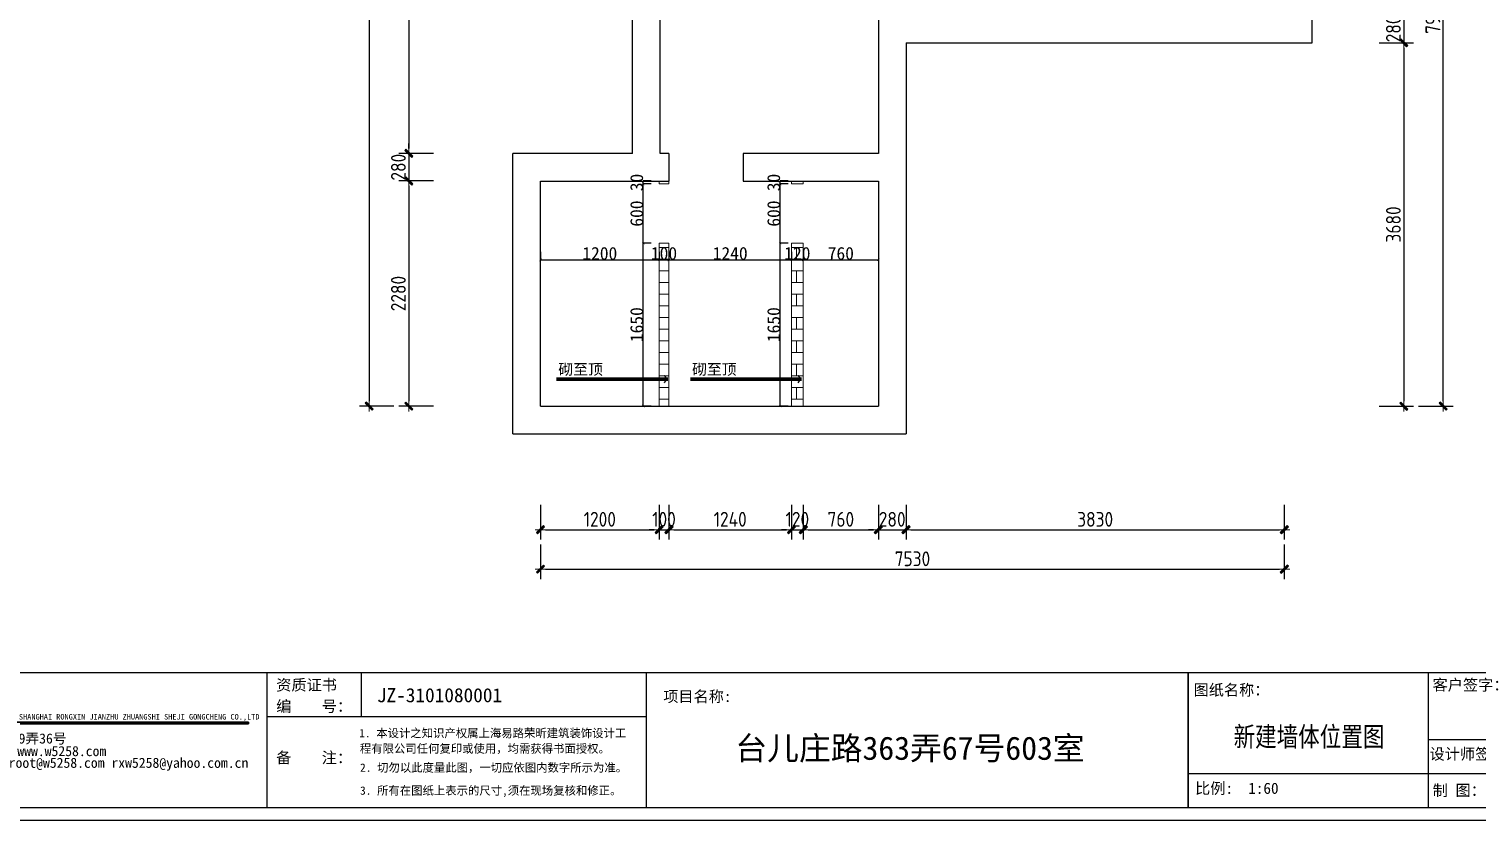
# Model space of a CAD drawing. Header units: millimetres. Extents: x -58733 to 427521, y -235734 to 553534.
# Drawn here: x 137244 to 151904, y -221810 to -213798 of the extents above; entities that cross this region are included whole.
import ezdxf

# ---------------------------------------------------------------- set-up
doc = ezdxf.new("R2010")
doc.units = ezdxf.units.MM
doc.layers.add('图框', color=251, linetype='Continuous')
doc.layers.add('目录文字', color=8, linetype='Continuous')
doc.layers.add('墙体', color=7, linetype='Continuous', lineweight=30)
doc.layers.add('建筑结构填充', color=8, linetype='Continuous', lineweight=18)
doc.styles.add('-仿宋_GB2312', font='simsun.ttc', dxfattribs={"width": 0.8})
doc.styles.add('-宋体', font='')
doc.styles.add('CCD_DIM', font='ARCHS.SHX')
doc.styles.get("Standard").update_dxf_attribs({"font": 'simsun.ttc'})
doc.styles.add('宋体', font='simsun.ttc', dxfattribs={"height": 120})
doc.styles.add('英文', font='simhei.ttf')
doc.styles.add('黑体', font='simhei.ttf')
doc.styles.get('-宋体').set_extended_font_data('SimSun')
doc.dimstyles.new('布丁丁', dxfattribs={"dimtxt": 130, "dimasz": 25, "dimexe": 1, "dimexo": 1, "dimgap": 0.5, "dimtad": 1, "dimdec": 0, "dimrnd": 5, "dimdsep": 46, "dimtxsty": '-宋体', "dimblk": 'ARCHTICK', "dimcen": 0.5, "dimdle": 1, "dimclrd": 251, "dimclre": 252, "dimclrt": 50, "dimadec": 0, "dimazin": 0, "dimtfac": 1, "dimtdec": 0, "dimtix": 1, "dimtmove": 2, "dimatfit": 3, "dimldrblk": 'DOT', "dimfxl": 80, "dimfxlon": 1, "dimlwd": -1, "dimlwe": -1, "dimarcsym": 0})
doc.dimstyles.new('海龍1：50', dxfattribs={"dimscale": 50, "dimtxt": 3, "dimasz": 1, "dimexe": 2, "dimexo": 2, "dimgap": 0.6, "dimtad": 1, "dimdec": 0, "dimrnd": 5, "dimdsep": 46, "dimtxsty": 'CCD_DIM', "dimblk": 'WS-cj', "dimcen": 1, "dimclrd": 242, "dimclre": 242, "dimclrt": 2, "dimadec": 0, "dimazin": 2, "dimtfac": 1, "dimtdec": 0, "dimtix": 1, "dimtmove": 2, "dimatfit": 3, "dimldrblk": 'CCD_Leader_Arrow', "dimfxl": 5, "dimfxlon": 1, "dimtolj": 1, "dimarcsym": 0})

# ---------------------------------------------------------------- blocks, each defined once
blk = doc.blocks.new('图框1比60')
blk.add_hatch(color=8).paths.add_polyline_path([(162610, 45245), (162610, 45227), (166263, 45227), (166263, 45245)])
at = {"color": 8}
for p, q in [((176692, 45797), (176692, 44297)), ((166263, 45245), (162610, 45245)), ((166263, 45227), (162610, 45227)), ((166263, 45227), (166263, 45245))]:
    blk.add_line(p, q, dxfattribs=at)
at = {"layer": '图框', "color": 8}
for p, q in [((161809, 45797), (185898, 45797)), ((161809, 45797), (185898, 45797)), ((166465, 45797), (166465, 44297)), ((167511, 45797), (167511, 45305)), ((170675, 45797), (170675, 44297)), ((176692, 45797), (176692, 44297)), ((179360, 44297), (179360, 45797)), ((170675, 45305), (166465, 45305)), ((182010, 45047), (179360, 45047)), ((179360, 44672), (176692, 44672)), ((182010, 44672), (179360, 44672)), ((161809, 44297), (185898, 44297))]:
    blk.add_line(p, q, dxfattribs=at)
at = {"layer": '图框', "color": 121}
blk.add_line((161670, 44157), (186038, 44157), dxfattribs=at)
at = {"layer": '目录文字', "color": 8, "width": 0.999898}
for s, height, style, p in [('资质证书', 123.8, '宋体', (166569, 45595)), ('图纸名称：', 123.3, '黑体', (176753, 45540)), ('客户签字：', 123.8, '宋体', (179405, 45596)), ('编    号：', 123.8, '宋体', (166569, 45359)), ('项目名称:', 123.3, '黑体', (170866, 45468)), ('SHANGHAI RONGXIN JIANZHU ZHUANGSHI SHEJI GONGCHENG CO.,LTD', 61.54, '英文', (163713, 45273)), ('1. 本设计之知识产权属上海易路荣昕建筑装饰设计工', 92.51, '黑体', (167491, 45076)), ('ADD：沪太路2899弄36号', 111.72, '英文', (162644, 45007)), ('程有限公司任何复印或使用，均需获得书面授权。', 92.51, '黑体', (167498, 44904)), ('台儿庄路363弄67号603室', 258.72, '宋体', (171666, 44826)), ('root@w5258.com rxw5258@yahoo.com.cn', 111.72, '英文', (163600, 44737)), ('www.w5258.com', 111.72, '英文', (163695, 44867)), ('备    注：', 123.8, '宋体', (166569, 44788)), ('设计师签字:', 123.8, '宋体', (179372, 44829)), ('2. 切勿以此度量此图，一切应依图内数字所示为准。', 92.51, '黑体', (167500, 44693)), ('3. 所有在图纸上表示的尺寸,须在现场复核和修正。', 92.51, '黑体', (167500, 44438)), ('比例:  1:60', 123.8, '宋体', (176769, 44448)), ('制 图：', 123.8, '宋体', (179407, 44425))]:
    blk.add_text(s, height=height, dxfattribs=dict(at, style=style)).set_placement(p)
at = {"layer": '目录文字', "width": 1}
blk.add_text('JZ-3101080001', height=157.18, dxfattribs=at).set_placement((167687, 45465))
blk = doc.blocks.new('WS-cj')
blk.add_hatch(color=1).paths.add_polyline_path([(0.59, 0.82), (-0.82, -0.59), (-0.59, -0.82), (0.82, 0.59)])
at = {"color": 1, "linetype": 'ByBlock', "lineweight": 0}
for p, q in [((-1.1, 0), (0, 0)), ((0, 0), (1.1, 0))]:
    blk.add_line(p, q, dxfattribs=at)
at = {"color": 1}
blk.add_lwpolyline([(0.59, 0.82), (-0.82, -0.59), (-0.59, -0.82), (0.82, 0.59)], close=True, dxfattribs=at)
blk = doc.blocks.new('*D982')
at = {"color": 242, "lineweight": -2}
for p, q in [((142423, -218619), (142423, -218969)), ((143623, -218619), (143623, -218969)), ((142473, -218869), (143573, -218869))]:
    blk.add_line(p, q, dxfattribs=at)
at = {"layer": 'Defpoints', "color": 0}
for p in [(142423, -218469), (143623, -218469), (143623, -218869)]:
    blk.add_point(p, dxfattribs=at)
at = {"color": 242, "lineweight": -2, "xscale": 50, "yscale": 50, "zscale": 50, "rotation": 180}
blk.add_blockref('WS-cj', (142423, -218869), dxfattribs=at)
at = {"color": 242, "lineweight": -2, "xscale": 50, "yscale": 50, "zscale": 50}
blk.add_blockref('WS-cj', (143623, -218869), dxfattribs=at)
at = {"color": 2, "insert": (143023, -218764), "char_height": 150, "attachment_point": 5, "style": 'CCD_DIM'}
blk.add_mtext('\\A1;1200', dxfattribs=at)
blk = doc.blocks.new('CCD_Leader_Arrow')
at = {"color": 1, "linetype": 'ByBlock'}
blk.add_line((0, 0), (-1, 0), dxfattribs=at)
for points in [[(-0.86, 0.67), (-0.6, 0.85), (-0.24, 0), (0, 0)], [(-0.86, -0.67), (-0.6, -0.85), (-0.24, 0), (0, 0)]]:
    blk.add_solid(points, dxfattribs=at)
blk = doc.blocks.new('*D983')
at = {"color": 242, "lineweight": -2}
for p, q in [((143723, -218619), (143723, -218969)), ((144963, -218619), (144963, -218969)), ((143773, -218869), (144913, -218869))]:
    blk.add_line(p, q, dxfattribs=at)
at = {"layer": 'Defpoints', "color": 0}
for p in [(143723, -218469), (144963, -218469), (144963, -218869)]:
    blk.add_point(p, dxfattribs=at)
at = {"color": 242, "lineweight": -2, "xscale": 50, "yscale": 50, "zscale": 50, "rotation": 180}
blk.add_blockref('WS-cj', (143723, -218869), dxfattribs=at)
at = {"color": 242, "lineweight": -2, "xscale": 50, "yscale": 50, "zscale": 50}
blk.add_blockref('WS-cj', (144963, -218869), dxfattribs=at)
at = {"color": 2, "insert": (144343, -218764), "char_height": 150, "attachment_point": 5, "style": 'CCD_DIM'}
blk.add_mtext('\\A1;1240', dxfattribs=at)
blk = doc.blocks.new('*D984')
at = {"color": 242, "lineweight": -2}
for p, q in [((145083, -218619), (145083, -218969)), ((145843, -218619), (145843, -218969)), ((145133, -218869), (145793, -218869))]:
    blk.add_line(p, q, dxfattribs=at)
at = {"layer": 'Defpoints', "color": 0}
for p in [(145083, -218469), (145843, -218469), (145843, -218869)]:
    blk.add_point(p, dxfattribs=at)
at = {"color": 242, "lineweight": -2, "xscale": 50, "yscale": 50, "zscale": 50, "rotation": 180}
blk.add_blockref('WS-cj', (145083, -218869), dxfattribs=at)
at = {"color": 242, "lineweight": -2, "xscale": 50, "yscale": 50, "zscale": 50}
blk.add_blockref('WS-cj', (145843, -218869), dxfattribs=at)
at = {"color": 2, "insert": (145463, -218764), "char_height": 150, "attachment_point": 5, "style": 'CCD_DIM'}
blk.add_mtext('\\A1;760', dxfattribs=at)
blk = doc.blocks.new('*D985')
at = {"color": 242, "lineweight": -2}
for p, q in [((145843, -218619), (145843, -218969)), ((146123, -218619), (146123, -218969)), ((145793, -218869), (145743, -218869)), ((145843, -218869), (146123, -218869)), ((146173, -218869), (146223, -218869))]:
    blk.add_line(p, q, dxfattribs=at)
at = {"layer": 'Defpoints', "color": 0}
for p in [(145843, -218469), (146123, -218469), (146123, -218869)]:
    blk.add_point(p, dxfattribs=at)
at = {"color": 242, "lineweight": -2, "xscale": 50, "yscale": 50, "zscale": 50}
blk.add_blockref('WS-cj', (145843, -218869), dxfattribs=at)
at = {"color": 242, "lineweight": -2, "xscale": 50, "yscale": 50, "zscale": 50, "rotation": 180}
blk.add_blockref('WS-cj', (146123, -218869), dxfattribs=at)
at = {"color": 2, "insert": (145983, -218764), "char_height": 150, "attachment_point": 5, "style": 'CCD_DIM'}
blk.add_mtext('\\A1;280', dxfattribs=at)
blk = doc.blocks.new('*D986')
at = {"color": 242, "lineweight": -2}
for p, q in [((146123, -218619), (146123, -218969)), ((149953, -218619), (149953, -218969)), ((146173, -218869), (149903, -218869))]:
    blk.add_line(p, q, dxfattribs=at)
at = {"layer": 'Defpoints', "color": 0}
for p in [(146123, -218469), (149953, -218469), (149953, -218869)]:
    blk.add_point(p, dxfattribs=at)
at = {"color": 242, "lineweight": -2, "xscale": 50, "yscale": 50, "zscale": 50, "rotation": 180}
blk.add_blockref('WS-cj', (146123, -218869), dxfattribs=at)
at = {"color": 242, "lineweight": -2, "xscale": 50, "yscale": 50, "zscale": 50}
blk.add_blockref('WS-cj', (149953, -218869), dxfattribs=at)
at = {"color": 2, "insert": (148038, -218764), "char_height": 150, "attachment_point": 5, "style": 'CCD_DIM'}
blk.add_mtext('\\A1;3830', dxfattribs=at)
blk = doc.blocks.new('*D987')
at = {"color": 242, "lineweight": -2}
for p, q in [((142423, -219019), (142423, -219369)), ((149953, -219019), (149953, -219369)), ((142473, -219269), (149903, -219269))]:
    blk.add_line(p, q, dxfattribs=at)
at = {"layer": 'Defpoints', "color": 0}
for p in [(142423, -218469), (149953, -218469), (149953, -219269)]:
    blk.add_point(p, dxfattribs=at)
at = {"color": 242, "lineweight": -2, "xscale": 50, "yscale": 50, "zscale": 50, "rotation": 180}
blk.add_blockref('WS-cj', (142423, -219269), dxfattribs=at)
at = {"color": 242, "lineweight": -2, "xscale": 50, "yscale": 50, "zscale": 50}
blk.add_blockref('WS-cj', (149953, -219269), dxfattribs=at)
at = {"color": 2, "insert": (146188, -219164), "char_height": 150, "attachment_point": 5, "style": 'CCD_DIM'}
blk.add_mtext('\\A1;7530', dxfattribs=at)
blk = doc.blocks.new('*D988')
at = {"color": 242, "lineweight": -2}
for p, q in [((141339, -209218), (140989, -209218)), ((141089, -209268), (141089, -215008)), ((141339, -215058), (140989, -215058))]:
    blk.add_line(p, q, dxfattribs=at)
at = {"layer": 'Defpoints', "color": 0}
for p in [(141489, -209218), (141089, -215058), (141489, -215058)]:
    blk.add_point(p, dxfattribs=at)
at = {"color": 242, "lineweight": -2, "xscale": 50, "yscale": 50, "zscale": 50}
for p, rotation in [((141089, -209218), 90), ((141089, -215058), 270)]:
    blk.add_blockref('WS-cj', p, dxfattribs=dict(at, rotation=rotation))
at = {"color": 2, "insert": (140984, -212138), "char_height": 150, "attachment_point": 5, "rotation": 90, "style": 'CCD_DIM'}
blk.add_mtext('\\A1;5840', dxfattribs=at)
blk = doc.blocks.new('*D989')
at = {"color": 242, "lineweight": -2}
for p, q in [((141339, -215058), (140989, -215058)), ((141089, -215008), (141089, -214958)), ((141089, -215058), (141089, -215338)), ((141339, -215338), (140989, -215338)), ((141089, -215388), (141089, -215438))]:
    blk.add_line(p, q, dxfattribs=at)
at = {"layer": 'Defpoints', "color": 0}
for p in [(141489, -215058), (141089, -215338), (141489, -215338)]:
    blk.add_point(p, dxfattribs=at)
at = {"color": 242, "lineweight": -2, "xscale": 50, "yscale": 50, "zscale": 50}
for p, rotation in [((141089, -215058), 270), ((141089, -215338), 90)]:
    blk.add_blockref('WS-cj', p, dxfattribs=dict(at, rotation=rotation))
at = {"color": 2, "insert": (140984, -215198), "char_height": 150, "attachment_point": 5, "rotation": 90, "style": 'CCD_DIM'}
blk.add_mtext('\\A1;280', dxfattribs=at)
blk = doc.blocks.new('*D990')
at = {"color": 242, "lineweight": -2}
for p, q in [((141339, -215338), (140989, -215338)), ((141089, -215388), (141089, -217568)), ((141339, -217618), (140989, -217618))]:
    blk.add_line(p, q, dxfattribs=at)
at = {"layer": 'Defpoints', "color": 0}
for p in [(141489, -215338), (141089, -217618), (141489, -217618)]:
    blk.add_point(p, dxfattribs=at)
at = {"color": 242, "lineweight": -2, "xscale": 50, "yscale": 50, "zscale": 50}
for p, rotation in [((141089, -215338), 90), ((141089, -217618), 270)]:
    blk.add_blockref('WS-cj', p, dxfattribs=dict(at, rotation=rotation))
at = {"color": 2, "insert": (140984, -216478), "char_height": 150, "attachment_point": 5, "rotation": 90, "style": 'CCD_DIM'}
blk.add_mtext('\\A1;2280', dxfattribs=at)
blk = doc.blocks.new('*D991')
at = {"color": 242, "lineweight": -2}
for p, q in [((140939, -209218), (140589, -209218)), ((140689, -209268), (140689, -217568)), ((140939, -217618), (140589, -217618))]:
    blk.add_line(p, q, dxfattribs=at)
at = {"layer": 'Defpoints', "color": 0}
for p in [(141489, -209218), (140689, -217618), (141489, -217618)]:
    blk.add_point(p, dxfattribs=at)
at = {"color": 242, "lineweight": -2, "xscale": 50, "yscale": 50, "zscale": 50}
for p, rotation in [((140689, -209218), 90), ((140689, -217618), 270)]:
    blk.add_blockref('WS-cj', p, dxfattribs=dict(at, rotation=rotation))
at = {"color": 2, "insert": (140584, -213418), "char_height": 150, "attachment_point": 5, "rotation": 90, "style": 'CCD_DIM'}
blk.add_mtext('\\A1;8400', dxfattribs=at)
blk = doc.blocks.new('*D995')
at = {"color": 242, "lineweight": -2}
for p, q in [((151162, -213608), (151162, -213558)), ((150912, -213658), (151262, -213658)), ((151162, -213658), (151162, -213938)), ((150912, -213938), (151262, -213938)), ((151162, -213988), (151162, -214038))]:
    blk.add_line(p, q, dxfattribs=at)
at = {"layer": 'Defpoints', "color": 0}
for p in [(150762, -213658), (150762, -213938), (151162, -213938)]:
    blk.add_point(p, dxfattribs=at)
at = {"color": 242, "lineweight": -2, "xscale": 50, "yscale": 50, "zscale": 50}
for p, rotation in [((151162, -213658), 270), ((151162, -213938), 90)]:
    blk.add_blockref('WS-cj', p, dxfattribs=dict(at, rotation=rotation))
at = {"color": 2, "insert": (151057, -213798), "char_height": 150, "attachment_point": 5, "rotation": 90, "style": 'CCD_DIM'}
blk.add_mtext('\\A1;280', dxfattribs=at)
blk = doc.blocks.new('*D996')
at = {"color": 242, "lineweight": -2}
for p, q in [((150912, -213938), (151262, -213938)), ((151162, -213988), (151162, -217568)), ((150912, -217618), (151262, -217618))]:
    blk.add_line(p, q, dxfattribs=at)
at = {"layer": 'Defpoints', "color": 0}
for p in [(150762, -213938), (150762, -217618), (151162, -217618)]:
    blk.add_point(p, dxfattribs=at)
at = {"color": 242, "lineweight": -2, "xscale": 50, "yscale": 50, "zscale": 50}
for p, rotation in [((151162, -213938), 90), ((151162, -217618), 270)]:
    blk.add_blockref('WS-cj', p, dxfattribs=dict(at, rotation=rotation))
at = {"color": 2, "insert": (151057, -215778), "char_height": 150, "attachment_point": 5, "rotation": 90, "style": 'CCD_DIM'}
blk.add_mtext('\\A1;3680', dxfattribs=at)
blk = doc.blocks.new('*D997')
at = {"color": 242, "lineweight": -2}
for p, q in [((151312, -209718), (151662, -209718)), ((151562, -217568), (151562, -209768)), ((151312, -217618), (151662, -217618))]:
    blk.add_line(p, q, dxfattribs=at)
at = {"layer": 'Defpoints', "color": 0}
for p in [(150762, -209718), (151562, -209718), (150762, -217618)]:
    blk.add_point(p, dxfattribs=at)
at = {"color": 242, "lineweight": -2, "xscale": 50, "yscale": 50, "zscale": 50}
for p, rotation in [((151562, -209718), 90), ((151562, -217618), 270)]:
    blk.add_blockref('WS-cj', p, dxfattribs=dict(at, rotation=rotation))
at = {"color": 2, "insert": (151457, -213668), "char_height": 150, "attachment_point": 5, "rotation": 90, "style": 'CCD_DIM'}
blk.add_mtext('\\A1;7900', dxfattribs=at)
blk = doc.blocks.new('*D998')
at = {"color": 242, "lineweight": -2}
for p, q in [((144963, -218619), (144963, -218969)), ((145083, -218619), (145083, -218969)), ((144913, -218869), (144863, -218869)), ((144963, -218869), (145083, -218869)), ((145133, -218869), (145183, -218869))]:
    blk.add_line(p, q, dxfattribs=at)
at = {"layer": 'Defpoints', "color": 0}
for p in [(144963, -218469), (145083, -218469), (145083, -218869)]:
    blk.add_point(p, dxfattribs=at)
at = {"color": 242, "lineweight": -2, "xscale": 50, "yscale": 50, "zscale": 50}
blk.add_blockref('WS-cj', (144963, -218869), dxfattribs=at)
at = {"color": 242, "lineweight": -2, "xscale": 50, "yscale": 50, "zscale": 50, "rotation": 180}
blk.add_blockref('WS-cj', (145083, -218869), dxfattribs=at)
at = {"color": 2, "insert": (145023, -218764), "char_height": 150, "attachment_point": 5, "style": 'CCD_DIM'}
blk.add_mtext('\\A1;120', dxfattribs=at)
blk = doc.blocks.new('*D999')
at = {"color": 242, "lineweight": -2}
for p, q in [((143623, -218619), (143623, -218969)), ((143723, -218619), (143723, -218969)), ((143573, -218869), (143523, -218869)), ((143623, -218869), (143723, -218869)), ((143773, -218869), (143823, -218869))]:
    blk.add_line(p, q, dxfattribs=at)
at = {"layer": 'Defpoints', "color": 0}
for p in [(143623, -218469), (143723, -218469), (143723, -218869)]:
    blk.add_point(p, dxfattribs=at)
at = {"color": 242, "lineweight": -2, "xscale": 50, "yscale": 50, "zscale": 50}
blk.add_blockref('WS-cj', (143623, -218869), dxfattribs=at)
at = {"color": 242, "lineweight": -2, "xscale": 50, "yscale": 50, "zscale": 50, "rotation": 180}
blk.add_blockref('WS-cj', (143723, -218869), dxfattribs=at)
at = {"color": 2, "insert": (143673, -218764), "char_height": 150, "attachment_point": 5, "style": 'CCD_DIM'}
blk.add_mtext('\\A1;100', dxfattribs=at)
blk = doc.blocks.new('_ArchTick')
at = {"color": 0, "linetype": 'ByBlock', "const_width": 0.15}
blk.add_lwpolyline([(-0.5, -0.5), (0.5, 0.5)], dxfattribs=at)
blk = doc.blocks.new('*D1170')
at = {"color": 252}
for p, q in [((143543, -215968), (143462, -215968)), ((143543, -217618), (143462, -217618))]:
    blk.add_line(p, q, dxfattribs=at)
at = {"color": 251}
blk.add_line((143463, -217619), (143463, -215967), dxfattribs=at)
at = {"layer": 'Defpoints', "color": 0}
for p in [(143463, -215968), (143623, -215968), (143623, -217618)]:
    blk.add_point(p, dxfattribs=at)
at = {"color": 251, "xscale": 25, "yscale": 25, "zscale": 25}
for p, rotation in [((143463, -215968), 90), ((143463, -217618), 270)]:
    blk.add_blockref('_ArchTick', p, dxfattribs=dict(at, rotation=rotation))
at = {"color": 50, "insert": (143397, -216793), "char_height": 130, "attachment_point": 5, "rotation": 90, "style": '-宋体'}
blk.add_mtext('1650', dxfattribs=at)
blk = doc.blocks.new('_Dot')
at = {"color": 0, "linetype": 'ByBlock', "lineweight": -2}
blk.add_line((-0.5, 0), (-1, 0), dxfattribs=at)
at = {"color": 0, "linetype": 'ByBlock', "const_width": 0.5}
blk.add_lwpolyline([(-0.25, 0, 1), (0.25, 0, 1)], format="xyb", close=True, dxfattribs=at)
blk = doc.blocks.new('*D1171')
at = {"color": 252}
for p, q in [((143543, -215368), (143462, -215368)), ((143543, -215968), (143462, -215968))]:
    blk.add_line(p, q, dxfattribs=at)
at = {"color": 251}
blk.add_line((143463, -215969), (143463, -215367), dxfattribs=at)
at = {"layer": 'Defpoints', "color": 0}
for p in [(143463, -215368), (143623, -215368), (143623, -215968)]:
    blk.add_point(p, dxfattribs=at)
at = {"color": 251, "xscale": 25, "yscale": 25, "zscale": 25}
for p, rotation in [((143463, -215368), 90), ((143463, -215968), 270)]:
    blk.add_blockref('_ArchTick', p, dxfattribs=dict(at, rotation=rotation))
at = {"color": 50, "insert": (143397, -215668), "char_height": 130, "attachment_point": 5, "rotation": 90, "style": '-宋体'}
blk.add_mtext('600', dxfattribs=at)
blk = doc.blocks.new('*D1172')
at = {"color": 252}
for p, q in [((143543, -215338), (143462, -215338)), ((143543, -215368), (143462, -215368))]:
    blk.add_line(p, q, dxfattribs=at)
at = {"color": 251}
blk.add_line((143463, -215368), (143463, -215338), dxfattribs=at)
at = {"layer": 'Defpoints', "color": 0}
for p in [(143463, -215338), (143623, -215338), (143623, -215368)]:
    blk.add_point(p, dxfattribs=at)
at = {"color": 50, "insert": (143397, -215353), "char_height": 130, "attachment_point": 5, "rotation": 90, "style": '-宋体'}
blk.add_mtext('30', dxfattribs=at)
blk = doc.blocks.new('*D1173')
at = {"color": 252}
for p, q in [((144929, -215968), (144848, -215968)), ((144929, -217618), (144848, -217618))]:
    blk.add_line(p, q, dxfattribs=at)
at = {"color": 251}
blk.add_line((144849, -217619), (144849, -215967), dxfattribs=at)
at = {"layer": 'Defpoints', "color": 0}
for p in [(144849, -215968), (144963, -215968), (144963, -217618)]:
    blk.add_point(p, dxfattribs=at)
at = {"color": 251, "xscale": 25, "yscale": 25, "zscale": 25}
for p, rotation in [((144849, -215968), 90), ((144849, -217618), 270)]:
    blk.add_blockref('_ArchTick', p, dxfattribs=dict(at, rotation=rotation))
at = {"color": 50, "insert": (144784, -216793), "char_height": 130, "attachment_point": 5, "rotation": 90, "style": '-宋体'}
blk.add_mtext('1650', dxfattribs=at)
blk = doc.blocks.new('*D1174')
at = {"color": 252}
for p, q in [((144929, -215368), (144848, -215368)), ((144929, -215968), (144848, -215968))]:
    blk.add_line(p, q, dxfattribs=at)
at = {"color": 251}
blk.add_line((144849, -215969), (144849, -215367), dxfattribs=at)
at = {"layer": 'Defpoints', "color": 0}
for p in [(144849, -215368), (144963, -215368), (144963, -215968)]:
    blk.add_point(p, dxfattribs=at)
at = {"color": 251, "xscale": 25, "yscale": 25, "zscale": 25}
for p, rotation in [((144849, -215368), 90), ((144849, -215968), 270)]:
    blk.add_blockref('_ArchTick', p, dxfattribs=dict(at, rotation=rotation))
at = {"color": 50, "insert": (144784, -215668), "char_height": 130, "attachment_point": 5, "rotation": 90, "style": '-宋体'}
blk.add_mtext('600', dxfattribs=at)
blk = doc.blocks.new('*D1175')
at = {"color": 252}
for p, q in [((144929, -215338), (144848, -215338)), ((144929, -215368), (144848, -215368))]:
    blk.add_line(p, q, dxfattribs=at)
at = {"color": 251}
blk.add_line((144849, -215368), (144849, -215338), dxfattribs=at)
at = {"layer": 'Defpoints', "color": 0}
for p in [(144849, -215338), (144963, -215338), (144963, -215368)]:
    blk.add_point(p, dxfattribs=at)
at = {"color": 50, "insert": (144784, -215353), "char_height": 130, "attachment_point": 5, "rotation": 90, "style": '-宋体'}
blk.add_mtext('30', dxfattribs=at)
blk = doc.blocks.new('*D1176')
at = {"color": 252}
for p, q in [((142423, -216057), (142423, -216138)), ((143623, -216057), (143623, -216138))]:
    blk.add_line(p, q, dxfattribs=at)
at = {"color": 251}
blk.add_line((142422, -216137), (143624, -216137), dxfattribs=at)
at = {"layer": 'Defpoints', "color": 0}
for p in [(142423, -215964), (143623, -215964), (143623, -216137)]:
    blk.add_point(p, dxfattribs=at)
at = {"color": 251, "xscale": 25, "yscale": 25, "zscale": 25, "rotation": 180}
blk.add_blockref('_ArchTick', (142423, -216137), dxfattribs=at)
at = {"color": 251, "xscale": 25, "yscale": 25, "zscale": 25}
blk.add_blockref('_ArchTick', (143623, -216137), dxfattribs=at)
at = {"color": 50, "insert": (143023, -216072), "char_height": 130, "attachment_point": 5, "style": '-宋体'}
blk.add_mtext('1200', dxfattribs=at)
blk = doc.blocks.new('*D1177')
at = {"color": 252}
for p, q in [((143623, -216057), (143623, -216138)), ((143723, -216057), (143723, -216138))]:
    blk.add_line(p, q, dxfattribs=at)
at = {"color": 251}
blk.add_line((143623, -216137), (143723, -216137), dxfattribs=at)
at = {"layer": 'Defpoints', "color": 0}
for p in [(143623, -215964), (143723, -215968), (143723, -216137)]:
    blk.add_point(p, dxfattribs=at)
at = {"color": 50, "insert": (143673, -216072), "char_height": 130, "attachment_point": 5, "style": '-宋体'}
blk.add_mtext('100', dxfattribs=at)
blk = doc.blocks.new('*D1178')
at = {"color": 252}
for p, q in [((143723, -216057), (143723, -216138)), ((144963, -216057), (144963, -216138))]:
    blk.add_line(p, q, dxfattribs=at)
at = {"color": 251}
blk.add_line((143722, -216137), (144964, -216137), dxfattribs=at)
at = {"layer": 'Defpoints', "color": 0}
for p in [(143723, -215968), (144963, -215968), (144963, -216137)]:
    blk.add_point(p, dxfattribs=at)
at = {"color": 251, "xscale": 25, "yscale": 25, "zscale": 25, "rotation": 180}
blk.add_blockref('_ArchTick', (143723, -216137), dxfattribs=at)
at = {"color": 251, "xscale": 25, "yscale": 25, "zscale": 25}
blk.add_blockref('_ArchTick', (144963, -216137), dxfattribs=at)
at = {"color": 50, "insert": (144343, -216072), "char_height": 130, "attachment_point": 5, "style": '-宋体'}
blk.add_mtext('1240', dxfattribs=at)
blk = doc.blocks.new('*D1179')
at = {"color": 252}
for p, q in [((144963, -216057), (144963, -216138)), ((145083, -216057), (145083, -216138))]:
    blk.add_line(p, q, dxfattribs=at)
at = {"color": 251}
blk.add_line((144963, -216137), (145083, -216137), dxfattribs=at)
at = {"layer": 'Defpoints', "color": 0}
for p in [(144963, -215968), (145083, -215968), (145083, -216137)]:
    blk.add_point(p, dxfattribs=at)
at = {"color": 50, "insert": (145023, -216072), "char_height": 130, "attachment_point": 5, "style": '-宋体'}
blk.add_mtext('120', dxfattribs=at)
blk = doc.blocks.new('*D1180')
at = {"color": 252}
for p, q in [((145083, -216057), (145083, -216138)), ((145843, -216057), (145843, -216138))]:
    blk.add_line(p, q, dxfattribs=at)
at = {"color": 251}
blk.add_line((145082, -216137), (145844, -216137), dxfattribs=at)
at = {"layer": 'Defpoints', "color": 0}
for p in [(145083, -215968), (145843, -215968), (145843, -216137)]:
    blk.add_point(p, dxfattribs=at)
at = {"color": 251, "xscale": 25, "yscale": 25, "zscale": 25, "rotation": 180}
blk.add_blockref('_ArchTick', (145083, -216137), dxfattribs=at)
at = {"color": 251, "xscale": 25, "yscale": 25, "zscale": 25}
blk.add_blockref('_ArchTick', (145843, -216137), dxfattribs=at)
at = {"color": 50, "insert": (145463, -216072), "char_height": 130, "attachment_point": 5, "style": '-宋体'}
blk.add_mtext('760', dxfattribs=at)

msp = doc.modelspace()

# ---------------------------------------------------------------- hatches: boundary and pattern name
at = {"layer": '建筑结构填充'}
h = msp.add_hatch(dxfattribs=at)
h.set_pattern_fill('AR-BRSTD', color=4, scale=1.74752, style=0, double=1)
h.set_pattern_definition([(0, (-1756703.23, -923450.1), (0, 118.380164), []), (90, (-1756703.23, -923450.1), (-177.548052, 118.380164), [118.380164, -118.380164])])
h.paths.add_polyline_path([(146773.4, -212928.4), (146493.4, -212928.4), (146493.4, -213658.4), (146773.4, -213658.4)])
h.paths.add_polyline_path([(146773.4, -211258.4), (146493.4, -211258.4), (146493.4, -211508.4), (146773.4, -211508.4)])
h.paths.add_polyline_path([(147803.4, -213658.4), (147803.4, -212668.4), (147703.4, -212668.4), (147703.4, -213658.4)])
h.paths.add_polyline_path([(145083.4, -217618.4), (145083.4, -215968.4), (144963.4, -215968.4), (144963.4, -217618.4)])
h.paths.add_polyline_path([(143723.4, -217618.4), (143723.4, -215968.4), (143623.4, -215968.4), (143623.4, -217618.4)])

# ---------------------------------------------------------------- linework, layer by layer
for p, q in [((143353.4, -215058.4), (143353.4, -208938.4)), ((143633.4, -215058.4), (143633.4, -209218.4)), ((150233.4, -213938.4), (150233.4, -209438.4)), ((145843.4, -213658.4), (145843.4, -215058.4)), ((146123.4, -213938.4), (146123.4, -217898.4)), ((146123.4, -213938.4), (146773.4, -213938.4)), ((146773.4, -213938.4), (150233.4, -213938.4)), ((142143.4, -217898.4), (142143.4, -215058.4)), ((143353.4, -215058.4), (142143.4, -215058.4)), ((143723.4, -215058.4), (143633.4, -215058.4)), ((143723.4, -215058.4), (143723.4, -215338.4)), ((145843.4, -215058.4), (144473.4, -215058.4)), ((142423.4, -217618.4), (142423.4, -215338.4)), ((142423.4, -215338.4), (143723.4, -215338.4)), ((144473.4, -215338.4), (145843.4, -215338.4)), ((145843.4, -215338.4), (145843.4, -217618.4)), ((142423.4, -217618.4), (145843.4, -217618.4)), ((142143.4, -217898.4), (146123.4, -217898.4))]:
    msp.add_line(p, q)
msp.add_lwpolyline([(144473.4, -215058.4), (144473.4, -215338.4)])
at = {"layer": '建筑结构填充', "color": 2}
for points in [[(143623.4, -215338.4), (143723.4, -215338.4), (143723.4, -215368.4), (143623.4, -215368.4)], [(144963.4, -215338.4), (145083.4, -215338.4), (145083.4, -215368.4), (144963.4, -215368.4)], [(143623.4, -215968.4), (143723.4, -215968.4), (143723.4, -217618.4), (143623.4, -217618.4)], [(144963.4, -215968.4), (145083.4, -215968.4), (145083.4, -217618.4), (144963.4, -217618.4)]]:
    msp.add_lwpolyline(points, close=True, dxfattribs=at)

# ---------------------------------------------------------------- block references
at = {"layer": '墙体', "color": 0, "xscale": 0.9120113186390109, "yscale": 0.9120113186390109, "zscale": 0.9120113186390109}
msp.add_blockref('图框1比60', (-12166.2, -262081.4), dxfattribs=at)

# ---------------------------------------------------------------- texts
at = {"color": 1, "char_height": 110, "width": 1382.754, "attachment_point": 2}
for insert in [(142828.5, -217190.2), (144183, -217190.2)]:
    msp.add_mtext('{\\fSimSun|b0|i0|c134|p2;\\C256;砌至顶}', dxfattribs=dict(at, insert=insert))
at = {"layer": '目录文字', "insert": (149438.7, -220864.7), "char_height": 200, "width": 2602.75, "attachment_point": 1, "style": '-仿宋_GB2312'}
msp.add_mtext('新建墙体位置图', dxfattribs=at)

# ---------------------------------------------------------------- dimensions: what is measured, and where the dimension line sits
for base, p1, p2, picture, middle in [((140689.4, -217618.4), (141489.4, -209218.4), (141489.4, -217618.4), '*D991', (140584.4, -213418.4)), ((141089.4, -215058.4), (141489.4, -209218.4), (141489.4, -215058.4), '*D988', (140984.4, -212138.4)), ((151562.1, -209718.4), (150762.1, -217618.4), (150762.1, -209718.4), '*D997', (151457.1, -213668.4)), ((151162.1, -213938.4), (150762.1, -213658.4), (150762.1, -213938.4), '*D995', (151057.1, -213798.4)), ((151162.1, -217618.4), (150762.1, -213938.4), (150762.1, -217618.4), '*D996', (151057.1, -215778.4)), ((141089.4, -215338.4), (141489.4, -215058.4), (141489.4, -215338.4), '*D989', (140984.4, -215198.4)), ((141089.4, -217618.4), (141489.4, -215338.4), (141489.4, -217618.4), '*D990', (140984.4, -216478.4))]:
    dim = msp.add_linear_dim(base=base, p1=p1, p2=p2, angle=90, dimstyle='海龍1：50')
    dim.commit()
    dim.dimension.update_dxf_attribs({"geometry": picture, "text_midpoint": middle})
at = {"color": 140}
for base, p1, p2, picture, middle in [((143462.8, -215338.4), (143623.4, -215368.4), (143623.4, -215338.4), '*D1172', (143397.3, -215353.4)), ((143462.8, -215368.4), (143623.4, -215968.4), (143623.4, -215368.4), '*D1171', (143397.3, -215668.4)), ((144849.2, -215338.4), (144963.4, -215368.4), (144963.4, -215338.4), '*D1175', (144783.7, -215353.4)), ((144849.2, -215368.4), (144963.4, -215968.4), (144963.4, -215368.4), '*D1174', (144783.7, -215668.4)), ((143462.8, -215968.4), (143623.4, -217618.4), (143623.4, -215968.4), '*D1170', (143397.3, -216793.4)), ((144849.2, -215968.4), (144963.4, -217618.4), (144963.4, -215968.4), '*D1173', (144783.7, -216793.4))]:
    dim = msp.add_linear_dim(base=base, p1=p1, p2=p2, angle=90, dimstyle='布丁丁', dxfattribs=at)
    dim.commit()
    dim.dimension.update_dxf_attribs({"geometry": picture, "text_midpoint": middle})
for base, p1, p2, picture, middle in [((143623.4, -216137.1), (142423.4, -215964), (143623.4, -215964), '*D1176', (143023.4, -216071.6)), ((143723.4, -216137.1), (143623.4, -215964), (143723.4, -215968.4), '*D1177', (143673.4, -216071.6)), ((144963.4, -216137.1), (143723.4, -215968.4), (144963.4, -215968.4), '*D1178', (144343.4, -216071.6)), ((145083.4, -216137.1), (144963.4, -215968.4), (145083.4, -215968.4), '*D1179', (145023.4, -216071.6)), ((145843.4, -216137.1), (145083.4, -215968.4), (145843.4, -215968.4), '*D1180', (145463.4, -216071.6))]:
    dim = msp.add_linear_dim(base=base, p1=p1, p2=p2, dimstyle='布丁丁', dxfattribs=at)
    dim.commit()
    dim.dimension.update_dxf_attribs({"geometry": picture, "text_midpoint": middle})
for base, p1, p2, picture, middle in [((143623.4, -218868.8), (142423.4, -218468.8), (143623.4, -218468.8), '*D982', (143023.4, -218763.8)), ((149953.4, -219268.8), (142423.4, -218468.8), (149953.4, -218468.8), '*D987', (146188.4, -219163.8)), ((144963.4, -218868.8), (143723.4, -218468.8), (144963.4, -218468.8), '*D983', (144343.4, -218763.8)), ((145843.4, -218868.8), (145083.4, -218468.8), (145843.4, -218468.8), '*D984', (145463.4, -218763.8)), ((146123.4, -218868.8), (145843.4, -218468.8), (146123.4, -218468.8), '*D985', (145983.4, -218763.8)), ((149953.4, -218868.8), (146123.4, -218468.8), (149953.4, -218468.8), '*D986', (148038.4, -218763.8))]:
    dim = msp.add_linear_dim(base=base, p1=p1, p2=p2, dimstyle='海龍1：50')
    dim.commit()
    dim.dimension.update_dxf_attribs({"geometry": picture, "text_midpoint": middle})
for base, p1, p2, picture, middle in [((143723.4, -218868.8), (143623.4, -218468.8), (143723.4, -218468.8), '*D999', (143673.4, -218763.8)), ((145083.4, -218868.8), (144963.4, -218468.8), (145083.4, -218468.8), '*D998', (145023.4, -218763.8))]:
    dim = msp.add_linear_dim(base=base, p1=p1, p2=p2, dimstyle='海龍1：50', override={"dimtxsty": 'CCD_DIM', "dimldrblk": 'CCD_Leader_Arrow'})
    dim.commit()
    dim.dimension.update_dxf_attribs({"geometry": picture, "text_midpoint": middle})

# ---------------------------------------------------------------- leaders
at = {"color": 1}
for points in [[(143710.8, -217343.6), (142585, -217343.6)], [(145065.3, -217343.6), (143939.5, -217343.6)]]:
    msp.add_leader(points, dimstyle='海龍1：50', override={"dimscale": 50, "dimtxt": 2.5, "dimasz": 1, "dimgap": 0.6, "dimtad": 0, "dimtxsty": 'CCD_DIM', "dimclrd": 1, "dimldrblk": 'CCD_Leader_Arrow', "dimlwd": 65534}, dxfattribs=at)

doc.saveas('drawing.dxf')
